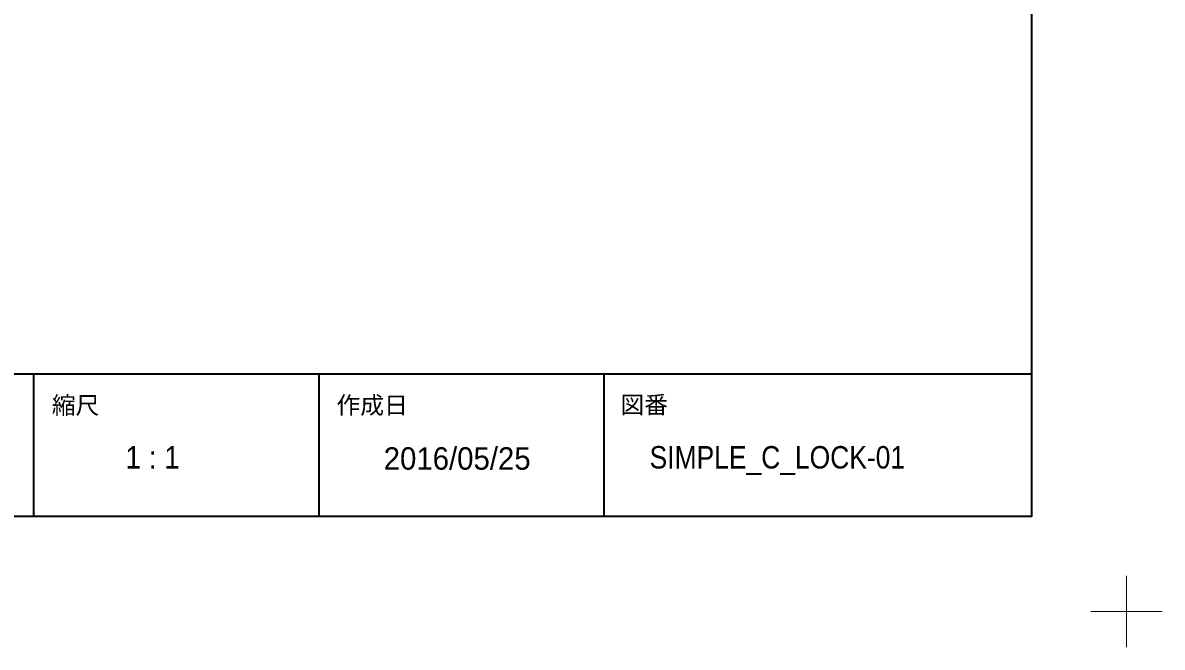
# Model space of a CAD drawing. Units: millimetres on the paper. Extents: x -303 to 303, y -152 to 152.
# Drawn here: x 4.5 to 124.4, y -152.2 to -86.6 of the extents above; entities that cross this region are included whole.
import ezdxf
from ezdxf.enums import TextEntityAlignment as Align

# ---------------------------------------------------------------- set-up
doc = ezdxf.new("R2010")
doc.units = ezdxf.units.MM
doc.layers.add('0-0_1図面枠', color=7, linetype='Continuous', lineweight=20)
doc.styles.add('ＭＳ Ｐゴシック', font='')
doc.styles.get('ＭＳ Ｐゴシック').set_extended_font_data('MS PGothic')

# ---------------------------------------------------------------- blocks, each defined once
blk = doc.blocks.new('グループ')
at = {"layer": '0-0_1図面枠', "lineweight": 15}
for p, q in [((210, -144.75), (210, -152.25)), ((213.75, -148.5), (206.25, -148.5))]:
    blk.add_line(p, q, dxfattribs=at)
blk = doc.blocks.new('グループ-2')
at = {"layer": '0-0_1図面枠', "lineweight": 35}
for p, q in [((-200, -123.5), (200, -123.5)), ((95, -123.5), (95, -138.5)), ((125, -123.5), (125, -138.5)), ((155, -123.5), (155, -138.5))]:
    blk.add_line(p, q, dxfattribs=at)
blk.add_lwpolyline([(-200, 138.5), (200, 138.5), (200, -138.5), (-200, -138.5)], close=True, dxfattribs=at)
blk = doc.blocks.new('図面枠')
at = {"layer": '0-0_1図面枠'}
for name in ['グループ', 'グループ-2']:
    blk.add_blockref(name, (0, 0), dxfattribs=at)
at = {"layer": '0-0_1図面枠', "style": 'ＭＳ Ｐゴシック'}
for s, p in [('縮尺', (96.914, -128.268)), ('作成日', (126.875, -128.258)), ('図番', (156.75, -128.211))]:
    blk.add_text(s, height=1.833, dxfattribs=at).set_placement(p, align=Align.BOTTOM_LEFT)
at = {"layer": '0-0_1図面枠', "style": 'ＭＳ Ｐゴシック', "width": 0.95}
blk.add_text('1 : 1', height=2.361, dxfattribs=at).set_placement((104.667, -134.163), align=Align.BOTTOM_LEFT)

msp = doc.modelspace()

# ---------------------------------------------------------------- block references
at = {"layer": '0-0_1図面枠'}
msp.add_blockref('図面枠', (-89.375, 0), dxfattribs=at)

# ---------------------------------------------------------------- texts
at = {"layer": '0-0_1図面枠', "style": 'ＭＳ Ｐゴシック'}
msp.add_text('2016/05/25', height=2.361, dxfattribs=at).set_placement((42.464, -134.287), align=Align.BOTTOM_LEFT)
at = {"layer": '0-0_1図面枠', "style": 'ＭＳ Ｐゴシック', "width": 0.9}
msp.add_text('SIMPLE_C_LOCK-01', height=2.361, dxfattribs=at).set_placement((70.44, -134.163), align=Align.BOTTOM_LEFT)

doc.saveas('drawing.dxf')
